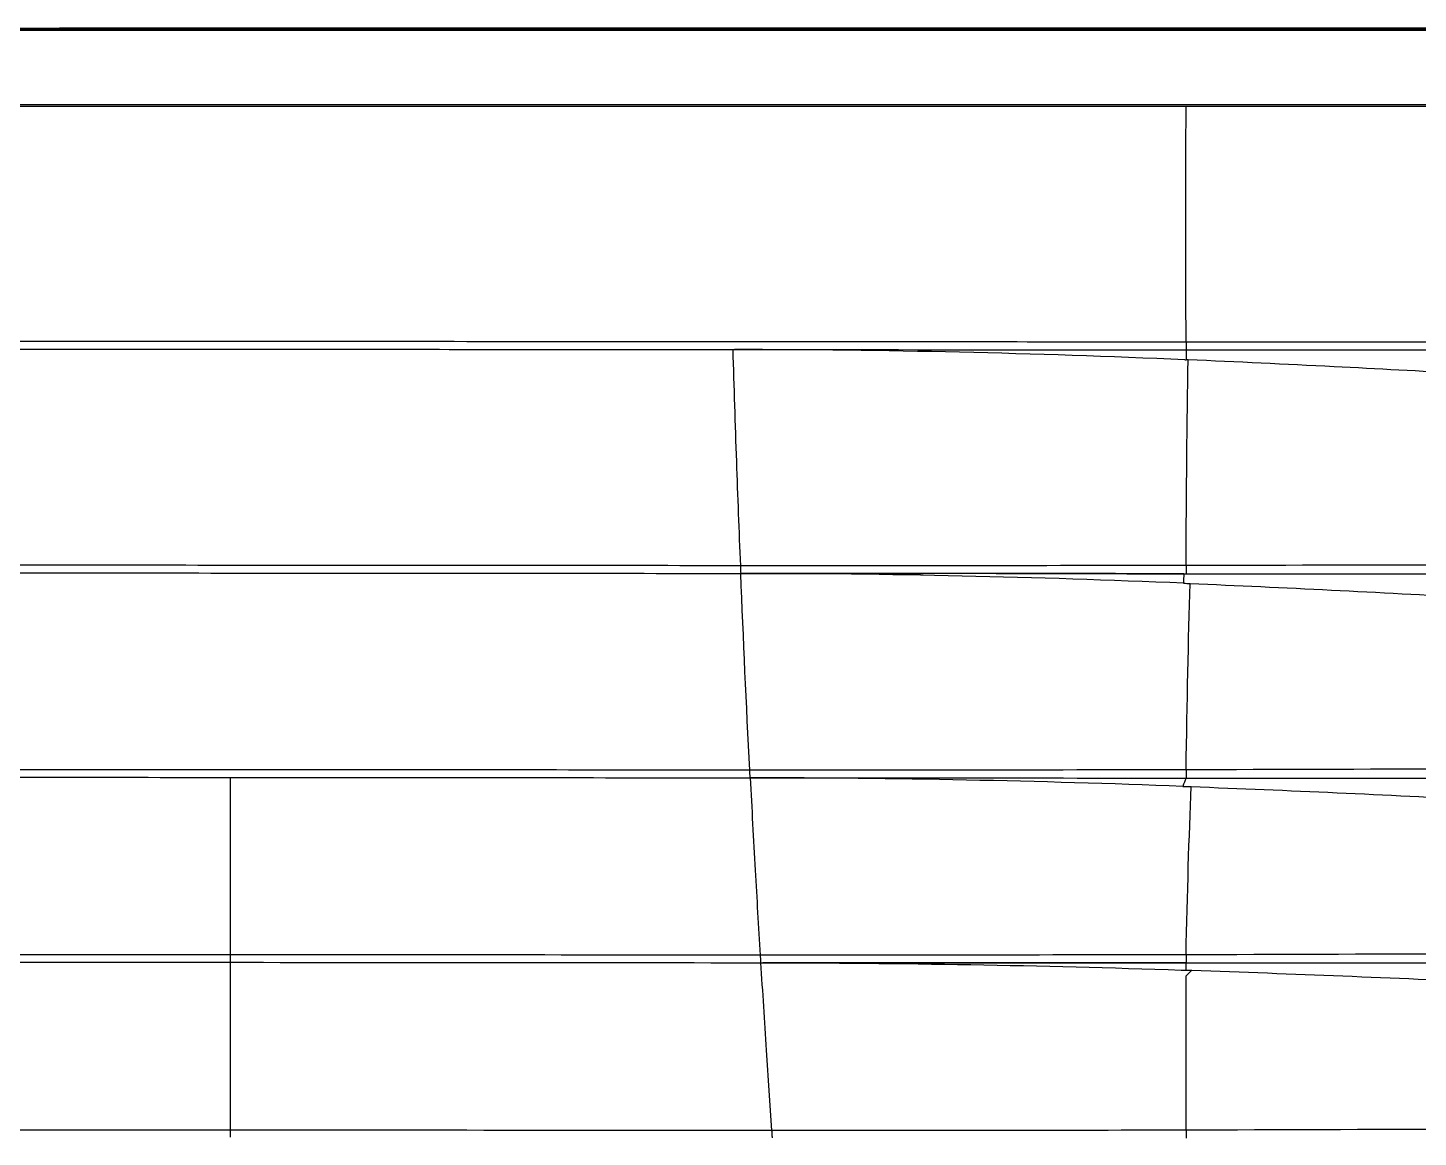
# Model space of a CAD drawing. Header units: millimetres. Extents: x 11242 to 497835, y 4200 to 105100.
# Drawn here: x 274891.1 to 275034, y 46103.6 to 46217.6 of the extents above; entities that cross this region are included whole.
import ezdxf

# ---------------------------------------------------------------- set-up
doc = ezdxf.new("R2010")
doc.units = ezdxf.units.MM
doc.header["$LTSCALE"] = 200
doc.layers.add('# LG-AIRCON', color=240, linetype='Continuous')
doc.layers.add('# 냉난방설비', color=4, linetype='Continuous')

# ---------------------------------------------------------------- blocks, each defined once
blk = doc.blocks.new('A$C7F214049')
at = {"layer": '# LG-AIRCON', "color": 0}
for points, knots in [([(0.95, 221.94), (6.89, 221.94), (12.88, 221.94), (24.85, 221.94), (30.84, 221.94), (48.84, 221.94), (60.86, 221.94), (96.96, 221.94), (121.09, 221.94), (169.36, 221.94), (193.52, 221.94), (241.83, 221.94), (265.99, 221.94), (386.76, 221.94), (483.38, 221.94), (580, 221.94)], [0, 0, 0, 0, 0.03125, 0.03125, 0.0625, 0.0625, 0.125, 0.125, 0.25, 0.25, 0.375, 0.375, 0.5, 0.5, 1, 1, 1, 1]), ([(1.02, 222.08), (5.84, 222.05), (10.68, 222.07), (20.38, 222.08), (25.23, 222.08), (39.8, 222.08), (49.53, 222.08), (78.75, 222.08), (98.27, 222.09), (137.37, 222.08), (156.93, 222.08), (196.07, 222.08), (215.64, 222.08), (235.21, 222.08)], [0, 0, 0, 0, 0.0625, 0.0625, 0.125, 0.125, 0.25, 0.25, 0.5, 0.5, 0.75, 0.75, 1, 1, 1, 1]), ([(580, 221.8), (483.39, 221.8), (386.78, 221.8), (266.01, 221.8), (241.86, 221.8), (193.56, 221.8), (169.41, 221.8), (121.16, 221.8), (97.04, 221.8), (60.93, 221.8), (48.92, 221.8), (30.92, 221.8), (24.93, 221.8), (12.95, 221.8), (6.96, 221.8), (1.02, 221.8)], [0, 0, 0, 0, 0.5, 0.5, 0.625, 0.625, 0.75, 0.75, 0.875, 0.875, 0.9375, 0.9375, 0.96875, 0.96875, 1, 1, 1, 1]), ([(235.21, 221.94), (215.64, 221.94), (196.07, 221.94), (156.93, 221.94), (137.37, 221.94), (98.28, 221.95), (78.76, 221.94), (49.53, 221.94), (39.8, 221.94), (25.24, 221.94), (20.38, 221.94), (10.69, 221.93), (5.85, 221.91), (1.03, 221.94)], [0, 0, 0, 0, 0.25, 0.25, 0.5, 0.5, 0.75, 0.75, 0.875, 0.875, 0.9375, 0.9375, 1, 1, 1, 1]), ([(443.67, 222), (392.53, 222), (341.38, 222), (266.1, 222), (241.95, 222), (193.66, 222), (169.52, 222), (121.28, 222), (97.18, 222), (61.05, 222), (49.02, 222), (30.97, 222), (24.96, 222), (13.13, 222), (7.32, 222), (1.51, 222)], [0, 0, 0, 0, 0.346652, 0.346652, 0.510321, 0.510321, 0.673991, 0.673991, 0.83766, 0.83766, 0.919495, 0.919495, 0.960412, 0.960412, 1, 1, 1, 1]), ([(1.13, 214.2), (7.08, 214.2), (13.07, 214.2), (25.04, 214.2), (31.03, 214.2), (49.02, 214.2), (61.04, 214.2), (97.14, 214.2), (121.25, 214.2), (169.49, 214.2), (193.64, 214.2), (241.93, 214.2), (266.08, 214.2), (386.82, 214.2), (483.41, 214.2), (580, 214.2)], [0, 0, 0, 0, 0.03125, 0.03125, 0.0625, 0.0625, 0.125, 0.125, 0.25, 0.25, 0.375, 0.375, 0.5, 0.5, 1, 1, 1, 1]), ([(580, 214), (483.46, 214), (386.91, 214), (266.23, 214), (242.09, 214), (193.83, 214), (169.7, 214), (121.48, 214), (97.38, 214), (61.27, 214), (49.24, 214), (31.21, 214), (25.19, 214), (13.18, 214), (7.17, 214), (1.17, 214)], [0, 0, 0, 0, 0.5, 0.5, 0.625, 0.625, 0.75, 0.75, 0.875, 0.875, 0.9375, 0.9375, 0.96875, 0.96875, 1, 1, 1, 1]), ([(53.75, 189.84), (46.9, 189.85), (40.06, 189.85), (22.77, 189.86), (12.33, 189.87), (1.94, 189.88)], [0, 0, 0, 0, 0.395268, 0.395268, 1, 1, 1, 1]), ([(2.08, 189.09), (12.45, 189.08), (22.88, 189.07), (43.77, 189.06), (54.23, 189.05), (85.65, 189.03), (106.66, 189.01), (127.67, 189)], [0, 0, 0, 0, 0.25, 0.25, 0.5, 0.5, 1, 1, 1, 1]), ([(95.02, 189.82), (84.88, 189.82), (74.76, 189.83), (61.01, 189.84), (57.38, 189.84), (53.75, 189.84)], [0, 0, 0, 0, 0.735818, 0.735818, 1, 1, 1, 1]), ([(81.09, 189.03), (81.2, 185.2), (81.44, 177.8), (81.72, 170.4), (81.87, 166.82)], [0, 0, 0, 0, 0.517676, 1, 1, 1, 1]), ([(127.67, 189.8), (127.67, 189.68), (127.67, 189.43), (127.67, 189.09), (127.67, 189.03), (127.67, 189)], [0, 0, 0, 0, 0.273793, 0.607352, 1, 1, 1, 1]), ([(127.67, 189), (145.74, 189), (163.82, 189), (199.99, 189), (218.07, 189), (236.16, 189)], [0, 0, 0, 0, 0.5, 0.5, 1, 1, 1, 1]), ([(236.16, 189.8), (218.07, 189.8), (199.99, 189.8), (163.82, 189.8), (145.74, 189.8), (127.67, 189.8)], [0, 0, 0, 0, 0.5, 0.5, 1, 1, 1, 1]), ([(156.22, 186.56), (151.77, 186.8), (147.33, 187.04), (137.88, 187.52), (132.89, 187.76), (127.89, 187.97)], [0, 0, 0, 0, 0.47145, 0.47145, 1, 1, 1, 1]), ([(81.87, 166.82), (68.63, 166.83), (55.4, 166.84), (29, 166.86), (15.82, 166.86), (2.71, 166.87)], [0, 0, 0, 0, 0.5, 0.5, 1, 1, 1, 1]), ([(2.85, 166.09), (15.94, 166.08), (29.1, 166.07), (55.47, 166.05), (68.68, 166.04), (81.91, 166.03)], [0, 0, 0, 0, 0.5, 0.5, 1, 1, 1, 1]), ([(81.87, 166.82), (81.87, 166.69), (81.89, 166.43), (81.9, 166.1), (81.9, 166.06), (81.91, 166.03)], [0, 0, 0, 0, 0.31431, 0.647485, 1, 1, 1, 1]), ([(127.44, 166), (124.76, 166), (109.56, 166.01), (94.39, 166.02), (81.91, 166.03)], [0, 0, 0, 0, 0.176404, 1, 1, 1, 1]), ([(108.33, 166.04), (108.33, 166.04), (108.33, 166.04), (108.33, 166.04), (108.36, 166.03), (108.5, 166.03), (108.6, 166.03), (108.86, 166.02), (109.02, 166.02), (109.28, 166.02), (109.37, 166.01), (109.46, 166.01)], [0, 0, 0, 0, 0.000014, 0.000014, 0.287017, 0.287017, 0.574092, 0.574092, 0.861314, 0.861314, 1, 1, 1, 1]), ([(237.04, 167.02), (218.8, 167.02), (200.57, 167), (164.11, 166.92), (145.88, 166.87), (127.67, 166.84)], [0, 0, 0, 0, 0.5, 0.5, 1, 1, 1, 1]), ([(127.67, 166.84), (127.67, 166.72), (127.67, 166.46), (127.67, 166.09), (127.67, 166.03), (127.67, 166)], [0, 0, 0, 0, 0.274889, 0.608459, 1, 1, 1, 1]), ([(127.67, 166), (145.89, 166), (164.13, 166), (200.6, 166), (218.84, 166), (237.08, 166)], [0, 0, 0, 0, 0.5, 0.5, 1, 1, 1, 1]), ([(82.84, 145.82), (69.59, 145.83), (56.36, 145.83), (29.95, 145.85), (16.76, 145.85), (3.64, 145.86)], [0, 0, 0, 0, 0.5, 0.5, 1, 1, 1, 1]), ([(82.88, 145.03), (82.88, 145.05), (82.87, 145.1), (82.86, 145.42), (82.84, 145.69), (82.84, 145.82)], [0, 0, 0, 0, 0.347224, 0.680346, 1, 1, 1, 1]), ([(238.09, 146.1), (219.68, 146.1), (201.27, 146.06), (164.46, 145.96), (146.06, 145.89), (127.67, 145.85)], [0, 0, 0, 0, 0.5, 0.5, 1, 1, 1, 1]), ([(127.67, 145.85), (127.67, 145.73), (127.67, 145.47), (127.67, 145.09), (127.67, 145.03), (127.67, 145)], [0, 0, 0, 0, 0.275147, 0.608718, 1, 1, 1, 1]), ([(3.78, 145.09), (16.88, 145.08), (30.05, 145.07), (56.43, 145.05), (69.65, 145.04), (82.88, 145.03)], [0, 0, 0, 0, 0.5, 0.5, 1, 1, 1, 1]), ([(29.47, 126.84), (29.47, 128.5), (29.47, 130.17), (29.47, 133.53), (29.47, 135.23), (29.47, 139.65), (29.47, 142.36), (29.47, 145.07)], [0, 0, 0, 0, 0.273634, 0.273634, 0.553389, 0.553389, 1, 1, 1, 1]), ([(82.88, 145.03), (83.04, 141.87), (83.37, 135.8), (83.73, 129.72), (83.9, 126.81)], [0, 0, 0, 0, 0.521339, 1, 1, 1, 1]), ([(127.67, 145), (146.07, 145), (164.48, 145), (201.31, 145), (219.73, 145), (238.15, 145)], [0, 0, 0, 0, 0.5, 0.5, 1, 1, 1, 1]), ([(29.47, 126.11), (29.47, 126.14), (29.47, 126.19), (29.47, 126.3), (29.47, 126.37), (29.47, 126.53), (29.47, 126.61), (29.47, 126.75), (29.47, 126.79), (29.47, 126.84)], [0, 0, 0, 0, 0.286221, 0.286221, 0.571234, 0.571234, 0.853733, 0.853733, 1, 1, 1, 1]), ([(29.47, 108.82), (29.47, 110.41), (29.47, 112), (29.47, 115.2), (29.47, 116.83), (29.47, 120.99), (29.47, 123.53), (29.47, 126.07)], [0, 0, 0, 0, 0.275865, 0.275865, 0.557809, 0.557809, 1, 1, 1, 1]), ([(83.9, 126.81), (83.91, 126.68), (83.93, 126.41), (83.95, 126.1), (83.95, 126.05), (83.95, 126.03)], [0, 0, 0, 0, 0.323218, 0.656295, 1, 1, 1, 1]), ([(83.95, 126.03), (84.14, 123.04), (84.5, 117.29), (84.89, 111.53), (85.08, 108.79)], [0, 0, 0, 0, 0.521925, 1, 1, 1, 1]), ([(127.67, 126), (125.61, 126), (111.09, 126.01), (96.59, 126.02), (84.17, 126.03)], [0, 0, 0, 0, 0.142216, 1, 1, 1, 1]), ([(239.25, 127.11), (220.65, 127.11), (202.05, 127.07), (164.85, 126.96), (146.25, 126.89), (127.67, 126.84)], [0, 0, 0, 0, 0.5, 0.5, 1, 1, 1, 1]), ([(127.67, 126.84), (127.67, 126.72), (127.67, 126.46), (127.67, 126.09), (127.67, 126.03), (127.67, 126)], [0, 0, 0, 0, 0.274966, 0.608533, 1, 1, 1, 1]), ([(127.67, 126), (146.26, 126), (164.87, 126), (202.1, 126), (220.71, 126), (239.33, 126)], [0, 0, 0, 0, 0.5, 0.5, 1, 1, 1, 1]), ([(127.67, 108.82), (127.67, 110.03), (127.67, 112.38), (127.67, 115.79), (127.67, 118.97), (127.67, 121.92), (127.67, 123.79), (127.67, 124.69)], [0, 0, 0, 0, 0.225371, 0.438508, 0.638903, 0.826161, 1, 1, 1, 1]), ([(29.47, 108.11), (29.47, 108.14), (29.47, 108.19), (29.47, 108.3), (29.47, 108.37), (29.47, 108.53), (29.47, 108.61), (29.47, 108.74), (29.47, 108.78), (29.47, 108.82)], [0, 0, 0, 0, 0.290629, 0.290629, 0.580005, 0.580005, 0.866777, 0.866777, 1, 1, 1, 1]), ([(85.08, 108.79), (85.09, 108.66), (85.11, 108.39), (85.13, 108.09), (85.14, 108.05), (85.14, 108.03)], [0, 0, 0, 0, 0.326029, 0.659072, 1, 1, 1, 1]), ([(240.54, 109.12), (221.72, 109.12), (202.9, 109.08), (165.27, 108.95), (146.46, 108.88), (127.67, 108.82)], [0, 0, 0, 0, 0.5, 0.5, 1, 1, 1, 1]), ([(127.67, 108.82), (127.67, 108.71), (127.67, 108.45), (127.67, 108.09), (127.67, 108.03), (127.67, 108)], [0, 0, 0, 0, 0.274391, 0.607953, 1, 1, 1, 1])]:
    blk.add_open_spline(points, degree=3, knots=knots, dxfattribs=at)
for points, degree in [([(127.67, 214), (126.35, 214), (125.02, 214), (123.7, 214)], 3), ([(127.67, 189.8), (127.65, 197.86), (127.65, 205.93), (127.67, 214)], 3), ([(165.79, 214), (153.08, 214), (140.37, 214), (127.67, 214)], 3), ([(127.55, 187.98), (112.14, 188.65), (96.66, 189.02), (81.26, 189.03)], 3), ([(127.67, 189.8), (116.78, 189.8), (105.9, 189.81), (95.02, 189.82)], 3), ([(127.67, 189), (127.67, 188.66), (127.67, 188.32), (127.67, 187.98)], 3), ([(127.55, 187.98), (127.59, 187.98), (127.63, 187.98), (127.67, 187.98)], 3), ([(127.89, 187.97), (127.82, 187.97), (127.75, 187.98), (127.67, 187.98)], 3), ([(127.67, 166.84), (127.71, 174.39), (127.78, 181.7), (127.89, 187.97)], 3), ([(127.67, 166.84), (112.39, 166.82), (97.12, 166.81), (81.87, 166.82)], 3), ([(81.91, 166.03), (81.91, 166.03), (81.91, 166.03), (81.91, 166.03)], 3), ([(82.84, 145.82), (82.49, 152.56), (82.18, 159.31), (81.91, 166.03)], 3), ([(127.42, 165.02), (112.26, 165.66), (97.05, 166.02), (81.91, 166.03)], 3), ([(81.91, 166.03), (88.15, 166.03), (94.39, 166.02), (100.64, 166.02)], 3), ([(108.17, 166.01), (114.67, 166.01), (121.17, 166), (127.67, 166)], 3), ([(127.44, 166), (127.42, 165.67), (127.41, 165.35), (127.42, 165.02)], 3), ([(127.42, 165.02), (127.64, 165.01), (127.86, 165), (128.09, 164.99)], 3), ([(127.67, 145.85), (127.78, 152.71), (127.91, 159.29), (128.09, 164.99)], 3), ([(128.09, 164.99), (137.78, 164.59), (147.45, 164.08), (157.11, 163.56)], 3), ([(127.67, 145.85), (112.71, 145.82), (97.76, 145.81), (82.84, 145.82)], 3), ([(82.88, 145.03), (82.88, 145.03)], 1), ([(127.34, 144.15), (112.53, 144.71), (97.66, 145.02), (82.88, 145.03)], 3), ([(82.88, 145.03), (97.79, 145.02), (112.73, 145.01), (127.67, 145)], 3), ([(127.67, 145), (127.56, 144.71), (127.45, 144.43), (127.34, 144.15)], 3), ([(127.34, 144.15), (127.63, 144.14), (127.91, 144.13), (128.2, 144.12)], 3), ([(127.67, 126.84), (127.81, 133.07), (127.98, 139.03), (128.2, 144.12)], 3), ([(128.2, 144.12), (138.2, 143.75), (148.18, 143.27), (158.15, 142.78)], 3), ([(29.47, 126.84), (21.19, 126.84), (12.91, 126.85), (4.67, 126.85)], 3), ([(4.8, 126.08), (13, 126.08), (21.23, 126.07), (29.47, 126.07)], 3), ([(83.9, 126.81), (65.72, 126.82), (47.57, 126.83), (29.47, 126.84)], 3), ([(29.47, 126.07), (47.58, 126.06), (65.75, 126.04), (83.95, 126.03)], 3), ([(127.67, 126.84), (113.07, 126.82), (98.47, 126.8), (83.9, 126.81)], 3), ([(83.95, 126.03), (84.03, 126.03), (84.1, 126.03), (84.17, 126.03)], 3), ([(83.95, 126.03), (83.95, 126.03), (83.95, 126.03), (83.95, 126.03)], 3), ([(83.95, 126.03), (98.32, 126.02), (112.77, 125.76), (127.17, 125.28)], 3), ([(84.17, 126.03), (98.65, 126.02), (113.16, 126.01), (127.67, 126)], 3), ([(127.67, 125.26), (127.67, 125.51), (127.67, 125.75), (127.67, 126)], 3), ([(127.17, 125.28), (127.34, 125.28), (127.51, 125.27), (127.67, 125.26)], 3), ([(127.67, 125.27), (127.87, 125.26), (128.06, 125.25), (128.26, 125.25)], 3), ([(128.26, 125.25), (128.06, 125.06), (127.87, 124.88), (127.67, 124.69)], 3), ([(128.26, 125.25), (138.62, 124.9), (148.96, 124.47), (159.28, 124.01)], 3), ([(29.47, 108.82), (21.57, 108.83), (13.67, 108.84), (5.8, 108.84)], 3), ([(85.08, 108.79), (66.5, 108.8), (47.96, 108.81), (29.47, 108.82)], 3), ([(127.67, 108.82), (113.46, 108.79), (99.26, 108.77), (85.08, 108.79)], 3)]:
    blk.add_open_spline(points, degree=degree, dxfattribs=at)
blk = doc.blocks.new('냉난방설비')
at = {"layer": '# 냉난방설비', "color": 8}
blk.add_blockref('A$C7F214049', (274882.5, -72804.52), dxfattribs=at)

msp = doc.modelspace()

# ---------------------------------------------------------------- block references
msp.add_blockref('냉난방설비', (0, 118800))

doc.saveas('drawing.dxf')
